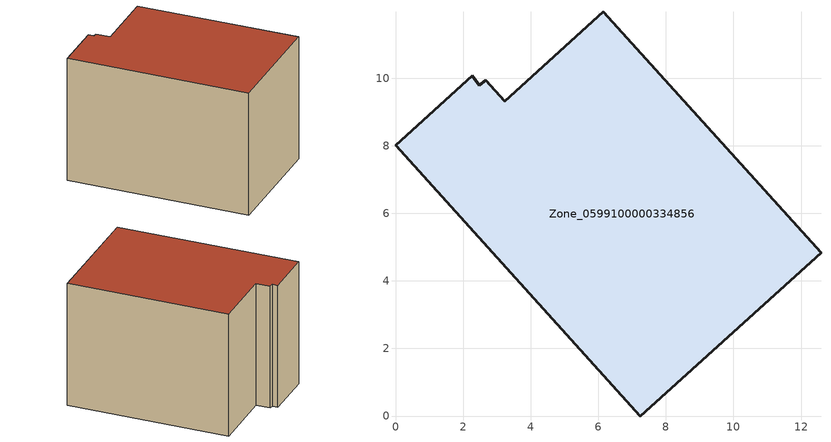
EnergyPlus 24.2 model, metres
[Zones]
Zone_0599100000334856
 floor ground (C_G): 2.67,9.94 3.24,9.32 6.15,11.96 12.59,4.84 7.25,0 0,8.01 2.27,10.06 2.48,9.79 z1.56
 wall outside (C_F): 7.25,0 12.59,4.84 6.15,11.96 3.24,9.32 2.67,9.94 2.48,9.79 2.27,10.06 0,8.01 7.25,0 z1.56:9.11
 roof outside (C_R): 3.24,9.32 2.67,9.94 2.48,9.79 2.27,10.06 0,8.01 7.25,0 12.59,4.84 6.15,11.96 z9.11
[BUILDING]
Pand.0599100000334856: North Axis=0; Terrain=City; Loads Convergence Tolerance Value=0.04; Temperature Convergence Tolerance Value=0.4; Solar Distribution=FullExterior; Maximum Number of Warmup Days=25; Minimum Number of Warmup Days=1
[Site:Location]
Rotterdam.The.Hague.AP_ZH_NLD Design_Conditions: Latitude=51.96; Longitude=4.45; Time Zone=1; Elevation=-4.5
[SITE:GROUNDTEMPERATURE:BUILDINGSURFACE]
18, 18, 18, 18, 18, 18, 18, 18, 18, 18, 18, 18
[MATERIAL] Thermal Absorptance=0.9; Solar Absorptance=0.7; Visible Absorptance=0.7
Name | Roughness | Thickness | Conductivity | Density | Specific Heat
G.TI.1975-1991 | MediumSmooth | 0.15 | 0.288461 | 540 | 1210
F.TI.1975-1991 | Rough | 0.3 | 0.230769 | 1920 | 840
R.TI.1975-1991 | MediumRough | 0.2 | 0.153846 | 1500 | 1000
[CONSTRUCTION]
C_G: G.TI.1975-1991
C_F: F.TI.1975-1991
C_R: R.TI.1975-1991
[ZONE]
Zone_0599100000334856: Type=1; Multiplier=1; Ceiling Height=Autocalculate; Volume=Autocalculate; Floor Area=autocalculate; Part of Total Floor Area=Yes
[ZONEINFILTRATION:DESIGNFLOWRATE]
Infil_Zone_0599100000334856: Zone or ZoneList or Space or SpaceList=Zone_0599100000334856; Schedule=AlwaysOn; Design Flow Rate Calculation Method=Flow/Area; Flow Rate per Floor Area=0.003; Constant Term Coefficient=1; Temperature Term Coefficient=0; Velocity Term Coefficient=0; Velocity Squared Term Coefficient=0
[HVACTEMPLATE:ZONE:IDEALLOADSAIRSYSTEM]
Zone_0599100000334856: Maximum Heating Supply Air Temperature=50; Minimum Cooling Supply Air Temperature=13; Maximum Heating Supply Air Humidity Ratio=0.0156; Minimum Cooling Supply Air Humidity Ratio=0.0077; Heating Limit=NoLimit; Cooling Limit=NoLimit; Dehumidification Control Type=ConstantSensibleHeatRatio; Cooling Sensible Heat Ratio=0.7; Dehumidification Setpoint=60; Humidification Control Type=None; Humidification Setpoint=30; Outdoor Air Method=None; Outdoor Air Flow Rate per Person=0.00944; Outdoor Air Flow Rate per Zone Floor Area=0; Outdoor Air Flow Rate per Zone=0; Demand Controlled Ventilation Type=None; Outdoor Air Economizer Type=NoEconomizer; Heat Recovery Type=None; Sensible Heat Recovery Effectiveness=0.7; Latent Heat Recovery Effectiveness=0.65
[ZONECONTROL:THERMOSTAT]
ThermostatControl_Zone_0599100000334856: Zone or ZoneList=Zone_0599100000334856; Control Type Schedule=DualSetpointControlType; Control 1=Thermostat_Zone_0599100000334856; Temperature Difference Between Cutout And Setpoint=0
[THERMOSTATSETPOINT:DUALSETPOINT]
Thermostat_Zone_0599100000334856: Heating Setpoint Temperature Schedule=HeatingSetpoint_Zone_0599100000334856; Cooling Setpoint Temperature Schedule=CoolingSetpoint_Zone_0599100000334856
[SCHEDULE:COMPACT]
HeatingSetpoint_Zone_0599100000334856: Through: 12/31, For: AllDays, Until: 24:00, 21
CoolingSetpoint_Zone_0599100000334856: Through: 12/31, For: AllDays, Until: 24:00, 24
DualSetpointControlType: Through: 12/31, For: AllDays, Until: 24:00, 4
AlwaysOn: Through: 12/31, For: AllDays, Until: 24:00, 1
